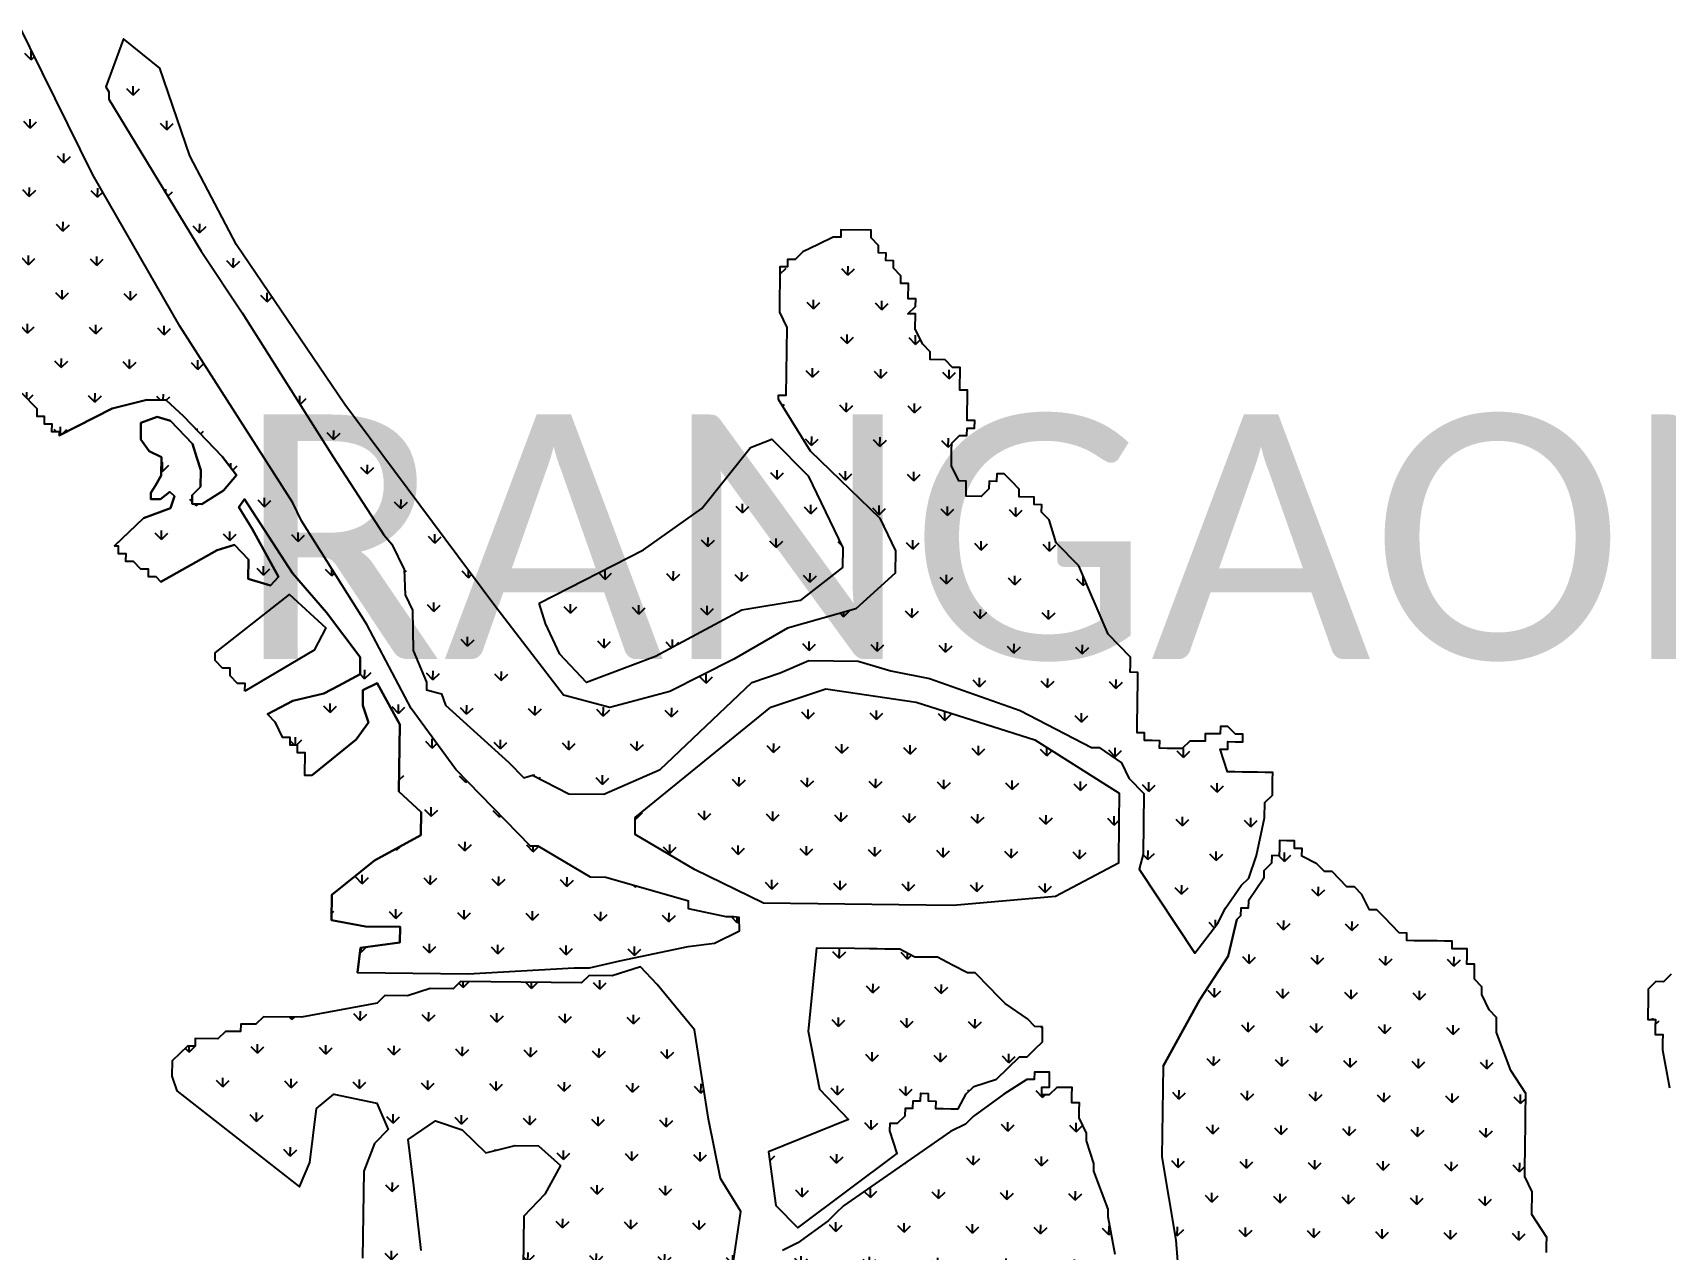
# Model space of a CAD drawing. Header units: metres. Extents: x 265309 to 267425, y 2141467 to 2144180.
# Drawn here: x 265844 to 266702, y 2142554 to 2143194 of the extents above; entities that cross this region are included whole.
import ezdxf

# ---------------------------------------------------------------- set-up
doc = ezdxf.new("R2010")
doc.units = ezdxf.units.M
doc.layers.add('MANGROOVES', color=112, linetype='Continuous')
doc.layers.add('VILLAGE NAME', color=250, linetype='Continuous')
doc.styles.get("Standard").update_dxf_attribs({"font": 'simplex.shx'})

msp = doc.modelspace()

# ---------------------------------------------------------------- hatches: boundary and pattern name
at = {"layer": 'MANGROOVES'}
h = msp.add_hatch(dxfattribs=at)
h.set_pattern_fill('GRASS', color=256, angle=-0.7333637)
h.paths.add_polyline_path([(265875.26, 2143119.45), (265829.05, 2143213.31), (265782.96, 2143298.2), (265784.89, 2143301.54), (265758.58, 2143344.89), (265738.79, 2143336.06), (265738.74, 2143332.08), (265722.83, 2143332.29), (265722.78, 2143328.31), (265710.85, 2143328.46), (265706.82, 2143324.53), (265698.86, 2143324.64), (265690.86, 2143320.76), (265686.83, 2143316.83), (265682.85, 2143316.88), (265670.87, 2143313.06), (265666.84, 2143309.13), (265662.86, 2143309.18), (265658.83, 2143305.25), (265650.88, 2143305.36), (265650.77, 2143297.4), (265658.63, 2143289.34), (265658.58, 2143285.36), (265662.55, 2143285.31), (265662.4, 2143273.38), (265666.33, 2143269.35), (265670.26, 2143265.32), (265670.2, 2143261.34), (265674.18, 2143261.29), (265693.71, 2143233.19), (265697.64, 2143229.16), (265697.59, 2143225.18), (265701.52, 2143221.15), (265724.92, 2143185.04), (265728.85, 2143181.01), (265744.5, 2143160.92), (265744.45, 2143156.94), (265748.38, 2143152.91), (265752.26, 2143144.91), (265756.18, 2143140.88), (265756.13, 2143136.9), (265767.91, 2143124.81), (265767.86, 2143120.83), (265791.32, 2143088.7), (265791.27, 2143084.72), (265795.19, 2143080.69), (265814.67, 2143048.61), (265818.55, 2143040.61), (265818.5, 2143036.63), (265838.08, 2143012.51), (265837.98, 2143004.55), (265845.83, 2142996.49), (265845.78, 2142992.51), (265849.76, 2142992.46), (265849.71, 2142988.48), (265853.69, 2142988.43), (265853.64, 2142984.45), (265857.61, 2142984.4), (265857.59, 2142982.41), (265885.47, 2142996.58), (265903.71, 2143001.04), (265913.85, 2143000.91), (265923, 2142992.55), (265943.27, 2142971.31), (265950.94, 2142961.48), (265944.09, 2142953.48), (265932.6, 2142946.28), (265927.51, 2142946.35), (265927.57, 2142950.99), (265931.97, 2142955.43), (265932.08, 2142964.12), (265929.92, 2142970.59), (265927.76, 2142977.96), (265916.22, 2142990.09), (265909.05, 2142992.13), (265900.62, 2142989.09), (265900.5, 2142980.25), (265904.92, 2142974.05), (265911.33, 2142970.97), (265911.21, 2142961.39), (265908.29, 2142956.03), (265905.84, 2142952.17), (265905.8, 2142948.87), (265910.9, 2142948.81), (265915.74, 2142952.64), (265918.26, 2142950.36), (265916.23, 2142944.09), (265901.92, 2142938.88), (265886.68, 2142924.35), (265888.67, 2142924.32), (265888.62, 2142920.35), (265892.6, 2142920.29), (265892.54, 2142916.32), (265896.52, 2142916.27), (265900.45, 2142912.24), (265904.43, 2142912.19), (265904.38, 2142908.21), (265908.35, 2142908.16), (265911.05, 2142905.39), (265940.63, 2142922.12), (265949.86, 2142924.91), (265957.19, 2142917.09), (265957.07, 2142907.04), (265968.69, 2142903.4), (265972.98, 2142908), (265959.01, 2142933.31), (265952.01, 2142944.62), (265955.12, 2142948.81), (265980.27, 2142909.92), (265998.23, 2142889.2), (266015.93, 2142865.75), (266015.82, 2142856.87), (266004.58, 2142850.64), (265996.78, 2142846.65), (265980.55, 2142842.76), (265967.1, 2142835.79), (265971.03, 2142831.76), (265974.9, 2142823.75), (265978.88, 2142823.7), (265978.83, 2142819.72), (265982.81, 2142819.67), (265982.76, 2142815.69), (265986.73, 2142815.64), (265986.58, 2142803.71), (265990.56, 2142803.65), (266013.8, 2142822.45), (266020.29, 2142831.48), (266017.22, 2142840.4), (266017.32, 2142848.36), (266024.89, 2142852.14), (266036.68, 2142830.36), (266036.23, 2142795.07), (266047.94, 2142784.22), (266047.79, 2142772.09), (266023.47, 2142758.75), (266000.91, 2142740.82), (266000.74, 2142727.39), (266018.7, 2142724.2), (266036.92, 2142723.97), (266036.82, 2142715.77), (266016.05, 2142712.85), (266014.51, 2142699.9), (266072.76, 2142699.15), (266128.5, 2142702.42), (266136.45, 2142702.32), (266152.41, 2142706.09), (266188.31, 2142713.59), (266202.26, 2142715.4), (266215.32, 2142721.93), (266215.18, 2142728.89), (266212.38, 2142729.19), (266208.4, 2142729.24), (266188.57, 2142733.48), (266188.62, 2142737.46), (266145.02, 2142749.95), (266137.06, 2142750.05), (266109.43, 2142766.32), (266105.45, 2142766.37), (266066.18, 2142806.66), (266042.72, 2142838.8), (266019.42, 2142882.86), (265985.09, 2142937.45), (265980.46, 2142947.02), (265921.05, 2143039.79)])
h = msp.add_hatch(dxfattribs=at)
h.set_pattern_fill('GRASS', color=256, angle=-0.7333637)
h.paths.add_polyline_path([(266393.77, 2142913.88), (266381.99, 2142925.97), (266378.16, 2142937.95), (266374.24, 2142941.98), (266374.29, 2142945.96), (266370.31, 2142946.01), (266370.36, 2142949.99), (266362.4, 2142950.09), (266362.46, 2142954.07), (266358.53, 2142958.1), (266354.6, 2142962.13), (266350.62, 2142962.18), (266350.57, 2142958.2), (266346.6, 2142958.25), (266346.55, 2142954.27), (266342.52, 2142950.35), (266334.56, 2142950.45), (266334.66, 2142958.4), (266330.69, 2142958.45), (266326.81, 2142966.46), (266326.91, 2142974.42), (266326.96, 2142978.4), (266330.99, 2142982.32), (266334.97, 2142982.27), (266335.02, 2142986.25), (266339, 2142986.2), (266339.05, 2142990.18), (266335.07, 2142990.23), (266335.27, 2143006.14), (266331.3, 2143006.19), (266331.45, 2143018.13), (266327.47, 2143018.18), (266323.55, 2143022.21), (266315.59, 2143022.31), (266315.64, 2143026.29), (266311.71, 2143030.32), (266307.84, 2143038.32), (266307.94, 2143046.28), (266303.96, 2143046.33), (266307.99, 2143050.26), (266308.04, 2143054.24), (266304.07, 2143054.29), (266304.17, 2143062.24), (266300.19, 2143062.29), (266300.24, 2143066.27), (266296.31, 2143070.3), (266296.36, 2143074.28), (266292.39, 2143074.33), (266292.44, 2143078.31), (266288.46, 2143078.36), (266288.51, 2143082.34), (266284.59, 2143086.37), (266284.64, 2143090.35), (266268.73, 2143090.55), (266268.67, 2143086.57), (266264.7, 2143086.62), (266256.69, 2143082.75), (266248.69, 2143078.87), (266244.66, 2143074.94), (266240.68, 2143074.99), (266240.63, 2143071.01), (266236.65, 2143071.07), (266236.35, 2143047.2), (266240.22, 2143039.19), (266239.76, 2143003.39), (266235.79, 2143003.44), (266235.76, 2143001.45), (266252.5, 2142974.2), (266289.26, 2142938.82), (266297.39, 2142921.64), (266297.24, 2142909.88), (266276.5, 2142891.18), (266240.67, 2142881.01), (266212.37, 2142864.68), (266178.73, 2142847.65), (266147.11, 2142839.33), (266122.89, 2142845.71), (266086.66, 2142892.85), (266007.85, 2142998.71), (265950.83, 2143082.54), (265926.32, 2143129.34), (265910.58, 2143175.46), (265891.41, 2143190.88), (265882.13, 2143165.73), (265883.77, 2143163.11), (265883.72, 2143159.14), (265932.25, 2143079.34), (265953.89, 2143046.83), (266001.65, 2142971.13), (266028.35, 2142930.12), (266032.54, 2142925.16), (266039, 2142911.82), (266039.51, 2142898.52), (266043.38, 2142890.51), (266043.8, 2142869.24), (266050.85, 2142852.62), (266050.8, 2142848.64), (266058.74, 2142846.55), (266060.75, 2142840.45), (266094.07, 2142810.29), (266101.93, 2142802.23), (266106.48, 2142803.71), (266125.69, 2142793.97), (266143.99, 2142793.73), (266173.58, 2142806.61), (266221.92, 2142852.42), (266236.72, 2142857.6), (266251.9, 2142863.97), (266277.76, 2142863.64), (266294.9, 2142858.56), (266315.26, 2142854.47), (266362.92, 2142837.7), (266400.5, 2142818.3), (266404.47, 2142818.25), (266416.31, 2142810.14), (266420.18, 2142802.13), (266428.04, 2142794.08), (266427.63, 2142762.25), (266425.54, 2142754.32), (266454.81, 2142710.18), (266466.95, 2142725.94), (266471.03, 2142733.84), (266479.13, 2142745.68), (266483.16, 2142749.6), (266487.29, 2142761.49), (266491.52, 2142781.33), (266491.63, 2142789.28), (266495.66, 2142793.21), (266495.71, 2142797.19), (266495.76, 2142801.17), (266495.81, 2142805.15), (266491.83, 2142805.2), (266487.85, 2142805.25), (266483.88, 2142805.3), (266479.9, 2142805.35), (266475.92, 2142805.4), (266471.94, 2142805.45), (266468.12, 2142817.44), (266472.1, 2142817.39), (266472.15, 2142821.36), (266476.12, 2142821.31), (266480.1, 2142821.26), (266480.15, 2142825.24), (266476.17, 2142825.29), (266472.25, 2142829.32), (266468.27, 2142829.37), (266468.22, 2142825.39), (266464.24, 2142825.44), (266460.26, 2142825.49), (266460.21, 2142821.52), (266456.24, 2142821.57), (266452.26, 2142821.62), (266448.23, 2142817.69), (266444.25, 2142817.74), (266440.28, 2142817.79), (266436.3, 2142817.84), (266436.35, 2142821.82), (266432.37, 2142821.87), (266428.39, 2142821.92), (266428.44, 2142825.9), (266424.47, 2142825.95), (266424.52, 2142829.93), (266424.57, 2142833.91), (266424.62, 2142837.89), (266424.67, 2142841.87), (266424.72, 2142845.84), (266424.77, 2142849.82), (266424.82, 2142853.8), (266424.87, 2142857.78), (266420.9, 2142857.83), (266420.95, 2142861.81), (266421, 2142865.79), (266409.22, 2142877.87)])
h = msp.add_hatch(dxfattribs=at)
h.set_pattern_fill('GRASS', color=256)
h.paths.add_polyline_path([(266868.78, 2142602.52), (266855.51, 2142624.58), (266855.47, 2142621.49), (266851.5, 2142621.55), (266843.74, 2142637.56), (266843.83, 2142644.02), (266840.51, 2142649.54), (266839.92, 2142649.55), (266839.87, 2142645.57), (266835.89, 2142645.62), (266831.91, 2142645.67), (266827.94, 2142645.72), (266827.99, 2142649.7), (266828.04, 2142653.68), (266828.09, 2142657.65), (266832.07, 2142657.6), (266832.14, 2142663.46), (266785.4, 2142741.21), (266785.35, 2142737.78), (266785.3, 2142733.8), (266781.33, 2142733.85), (266777.35, 2142733.9), (266777.4, 2142737.88), (266773.42, 2142737.93), (266773.47, 2142741.91), (266769.55, 2142745.94), (266769.6, 2142749.92), (266765.67, 2142753.94), (266765.72, 2142757.92), (266761.79, 2142761.95), (266761.85, 2142765.93), (266757.87, 2142765.98), (266757.92, 2142769.96), (266753.94, 2142770.01), (266749.96, 2142770.06), (266749.91, 2142766.08), (266745.94, 2142766.13), (266745.88, 2142762.16), (266741.91, 2142762.21), (266737.88, 2142758.28), (266733.9, 2142758.33), (266729.87, 2142754.4), (266725.89, 2142754.45), (266717.89, 2142750.58), (266713.86, 2142746.65), (266713.81, 2142742.67), (266713.76, 2142738.69), (266717.74, 2142738.64), (266717.68, 2142734.67), (266717.63, 2142730.69), (266721.61, 2142730.64), (266721.56, 2142726.66), (266721.51, 2142722.68), (266717.48, 2142718.75), (266713.45, 2142714.83), (266709.48, 2142714.88), (266709.42, 2142710.9), (266709.37, 2142706.92), (266709.32, 2142702.94), (266709.27, 2142698.96), (266705.29, 2142699.01), (266701.27, 2142695.09), (266697.29, 2142695.14), (266693.26, 2142691.21), (266693.21, 2142687.23), (266693.16, 2142683.25), (266693.11, 2142679.28), (266693.06, 2142675.3), (266697.03, 2142675.25), (266696.98, 2142671.27), (266696.93, 2142667.29), (266700.91, 2142667.24), (266700.86, 2142663.26), (266700.81, 2142659.28), (266704.53, 2142639.34), (266708.46, 2142635.31), (266708.41, 2142631.33), (266708.35, 2142627.36), (266712.28, 2142623.33), (266712.23, 2142619.35), (266712.18, 2142615.37), (266712.13, 2142611.39), (266712.08, 2142607.41), (266716.06, 2142607.36), (266716, 2142603.39), (266715.95, 2142599.41), (266715.9, 2142595.43), (266715.85, 2142591.45), (266715.75, 2142583.49), (266715.7, 2142579.52), (266719.68, 2142579.47), (266723.65, 2142579.41), (266723.6, 2142575.44), (266727.58, 2142575.39), (266727.53, 2142571.41), (266727.48, 2142567.43), (266731.46, 2142567.38), (266735.43, 2142567.33), (266739.41, 2142567.28), (266739.36, 2142563.3), (266739.31, 2142559.32), (266739.26, 2142555.34), (266739.21, 2142551.36), (266739.16, 2142547.39), (266739.11, 2142543.41), (266739.05, 2142539.43), (266739, 2142535.45), (266734.98, 2142531.52), (266734.92, 2142527.55), (266734.87, 2142523.57), (266730.9, 2142523.62), (266730.85, 2142519.64), (266726.87, 2142519.69), (266726.82, 2142515.71), (266722.84, 2142515.76), (266722.79, 2142511.79), (266718.81, 2142511.84), (266718.74, 2142506.64), (266769.48, 2142524.12)])
h.paths.add_polyline_path([(265901.57, 2142776.88), (266834.16, 2142776.88), (266834.16, 2143088.6), (265901.57, 2143088.6)], flags=9)
h = msp.add_hatch(dxfattribs=at)
h.set_pattern_fill('GRASS', color=256, angle=-0.7333637)
h.paths.add_polyline_path([(266110.07, 2142894.2), (266164.88, 2142922.26), (266195.49, 2142944.02), (266221.16, 2142975.99), (266232.44, 2142980.48), (266251.47, 2142961.22), (266269.76, 2142923.2), (266269.63, 2142912.92), (266247.21, 2142895.65), (266216.65, 2142890.44), (266171.21, 2142866.15), (266134.93, 2142852.48), (266120.97, 2142867.28), (266113.37, 2142883.47)])
h = msp.add_hatch(dxfattribs=at)
h.set_pattern_fill('GRASS', color=256, angle=-0.7333637)
h.paths.add_polyline_path([(266160.59, 2142781.38), (266231.91, 2142839.54), (266260.7, 2142849.2), (266308.25, 2142842.14), (266370.7, 2142822.37), (266415.12, 2142794.23), (266414.93, 2142779.2), (266414.65, 2142757.36), (266381.47, 2142739.89), (266327.67, 2142735.2), (266228.08, 2142736.48), (266191.77, 2142754.13), (266160.47, 2142772.43)])
h = msp.add_hatch(dxfattribs=at)
h.set_pattern_fill('GRASS', color=256, angle=-0.7333637)
h.paths.add_polyline_path([(266632.17, 2142580.59), (266632.22, 2142584.56), (266628.35, 2142592.57), (266628.4, 2142596.55), (266628.45, 2142600.53), (266628.5, 2142604.51), (266628.55, 2142608.48), (266628.7, 2142620.42), (266628.75, 2142624.4), (266628.8, 2142628.37), (266628.85, 2142632.35), (266628.91, 2142636.33), (266621.1, 2142648.37), (266613.4, 2142668.36), (266613.45, 2142672.34), (266613.5, 2142676.32), (266609.58, 2142680.35), (266605.7, 2142688.35), (266605.75, 2142692.33), (266601.83, 2142696.36), (266601.88, 2142700.34), (266601.93, 2142704.32), (266597.95, 2142704.37), (266598, 2142708.35), (266598.05, 2142712.32), (266594.08, 2142712.37), (266590.1, 2142712.43), (266590.15, 2142716.4), (266586.17, 2142716.45), (266582.19, 2142716.51), (266578.22, 2142716.56), (266574.24, 2142716.61), (266570.26, 2142716.66), (266566.28, 2142716.71), (266566.33, 2142720.69), (266562.36, 2142720.74), (266558.43, 2142724.77), (266554.5, 2142728.8), (266550.58, 2142732.83), (266546.6, 2142732.88), (266542.72, 2142740.88), (266538.8, 2142744.91), (266534.82, 2142744.96), (266530.89, 2142748.99), (266526.97, 2142753.02), (266522.99, 2142753.07), (266519.06, 2142757.1), (266511.16, 2142761.18), (266511.21, 2142765.16), (266507.23, 2142765.21), (266507.28, 2142769.19), (266503.3, 2142769.24), (266499.33, 2142769.29), (266499.28, 2142765.31), (266499.23, 2142761.33), (266495.25, 2142761.39), (266495.2, 2142757.41), (266491.17, 2142753.48), (266491.12, 2142749.5), (266483.01, 2142737.67), (266482.96, 2142733.69), (266478.98, 2142733.74), (266478.93, 2142729.76), (266476.92, 2142727.8), (266472.37, 2142708.55), (266457.28, 2142685.43), (266438.14, 2142650.71), (266437.53, 2142602.97), (266444.92, 2142559.11), (266446.4, 2142538.98), (266448.44, 2142523.25), (266455.4, 2142505.19), (266456.04, 2142495.3), (266464.68, 2142464.65), (266471.52, 2142446.12), (266475.01, 2142423.44), (266488.51, 2142401.21), (266508.98, 2142425.67), (266519.07, 2142438.24), (266557.59, 2142437.75), (266572.95, 2142458.98), (266583.27, 2142458.85), (266602.05, 2142436.38), (266613.38, 2142421.95), (266618.87, 2142427.55), (266616.29, 2142445.86), (266608.45, 2142455.95), (266608.65, 2142471.72), (266617.39, 2142482.61), (266633.83, 2142496.92), (266649.05, 2142500.79), (266647.06, 2142500.82), (266647.11, 2142504.8), (266647.16, 2142508.77), (266647.21, 2142512.75), (266647.27, 2142516.73), (266647.32, 2142520.71), (266647.37, 2142524.69), (266643.44, 2142528.72), (266643.49, 2142532.69), (266643.54, 2142536.67), (266643.59, 2142540.65), (266643.64, 2142544.63), (266639.72, 2142548.66), (266639.77, 2142552.64), (266639.82, 2142556.61), (266639.87, 2142560.59), (266632.07, 2142572.63), (266632.12, 2142576.61)])
h = msp.add_hatch(dxfattribs=at)
h.set_pattern_fill('GRASS', color=256, angle=-0.7333637)
h.paths.add_polyline_path([(266374.75, 2142671.41), (266370.77, 2142671.47), (266366.85, 2142675.49), (266355.02, 2142683.6), (266351.09, 2142687.63), (266347.16, 2142691.66), (266339.31, 2142699.72), (266335.33, 2142699.77), (266327.43, 2142703.85), (266319.52, 2142707.93), (266307.59, 2142708.08), (266299.69, 2142712.16), (266295.71, 2142712.21), (266291.73, 2142712.27), (266287.75, 2142712.32), (266283.78, 2142712.37), (266275.82, 2142712.47), (266255.93, 2142712.72), (266251.4, 2142669.01), (266257.45, 2142638.52), (266272.69, 2142622.54), (266230.7, 2142605.54), (266234.56, 2142577.43), (266246.09, 2142565.63), (266246.09, 2142565.63), (266298.31, 2142604.75), (266294.49, 2142616.74), (266294.54, 2142620.72), (266298.51, 2142620.67), (266302.54, 2142624.59), (266302.59, 2142628.57), (266306.57, 2142628.52), (266306.62, 2142632.5), (266310.6, 2142632.45), (266310.65, 2142636.43), (266314.63, 2142636.37), (266314.58, 2142632.4), (266318.56, 2142632.35), (266318.5, 2142628.37), (266322.48, 2142628.32), (266326.46, 2142628.27), (266330.44, 2142628.21), (266334.52, 2142636.12), (266338.54, 2142640.05), (266350.53, 2142643.87), (266362.61, 2142655.65), (266366.59, 2142655.6), (266370.62, 2142659.53), (266374.65, 2142663.46), (266374.7, 2142667.44)])
h = msp.add_hatch(dxfattribs=at)
h.set_pattern_fill('GRASS', color=256, angle=-0.7333637)
h.paths.add_polyline_path([(266191.73, 2142669.77), (266172.15, 2142693.69), (266163.33, 2142702.97), (266148.34, 2142698.19), (266136.4, 2142698.34), (266132.37, 2142694.41), (266068.73, 2142695.23), (266064.71, 2142691.3), (266052.77, 2142691.45), (266040.79, 2142687.63), (266028.86, 2142687.78), (266024.83, 2142683.85), (265984.95, 2142676.4), (265965.06, 2142676.66), (265961.03, 2142672.73), (265953.08, 2142672.83), (265953.03, 2142668.86), (265945.07, 2142668.96), (265941.04, 2142665.03), (265929.11, 2142665.18), (265929.06, 2142661.2), (265925.08, 2142661.26), (265921.06, 2142657.33), (265917.03, 2142653.4), (265916.93, 2142645.44), (265919.41, 2142637.65), (265983.95, 2142587.14), (265989.41, 2142600), (265992.9, 2142628.34), (266002.01, 2142635.86), (266024.68, 2142631.26), (266030.58, 2142617.29), (266023.44, 2142610.07), (266017.77, 2142595.45), (266017.18, 2142549.65), (266030.07, 2142530.88), (266042.7, 2142538.16), (266047.99, 2142553.76), (266044.12, 2142587.68), (266041.1, 2142612.19), (266055.53, 2142621.99), (266069.57, 2142617.11), (266081.95, 2142605.01), (266097.48, 2142608.92), (266109.63, 2142608.77), (266121.25, 2142598.44), (266113.02, 2142583.27), (266101.91, 2142571.86), (266101.56, 2142544.78), (266072.7, 2142524), (266064.71, 2142512.75), (266062.16, 2142492.39), (266066.09, 2142488.36), (266070.01, 2142484.33), (266069.96, 2142480.35), (266073.94, 2142480.3), (266073.89, 2142476.32), (266077.81, 2142472.3), (266077.76, 2142468.32), (266081.69, 2142464.29), (266089.49, 2142452.25), (266097.45, 2142452.15), (266121.67, 2142479.69), (266129.73, 2142487.55), (266211.32, 2142542.3), (266216.13, 2142574.23), (266205.35, 2142591.65), (266199.14, 2142622.85)])
h = msp.add_hatch(dxfattribs=at)
h.set_pattern_fill('GRASS', color=256, angle=-0.7333637)
h.paths.add_polyline_path([(266443.29, 2142431.81), (266443.34, 2142435.79), (266439.42, 2142439.81), (266435.54, 2142447.82), (266435.59, 2142451.8), (266435.64, 2142455.78), (266435.69, 2142459.76), (266435.74, 2142463.73), (266431.77, 2142463.79), (266431.82, 2142467.76), (266431.87, 2142471.74), (266431.92, 2142475.72), (266428.09, 2142487.71), (266424.27, 2142499.69), (266424.32, 2142503.67), (266420.34, 2142503.72), (266420.39, 2142507.7), (266424.37, 2142507.65), (266424.42, 2142511.63), (266424.52, 2142519.58), (266420.55, 2142519.63), (266420.6, 2142523.61), (266420.65, 2142527.59), (266416.72, 2142531.62), (266416.77, 2142535.6), (266416.82, 2142539.57), (266416.87, 2142543.55), (266416.92, 2142547.53), (266412.95, 2142547.58), (266413, 2142551.56), (266409.28, 2142571.5), (266409.33, 2142575.48), (266401.63, 2142595.47), (266401.68, 2142599.45), (266397.85, 2142611.44), (266397.9, 2142615.41), (266394.03, 2142623.42), (266394.08, 2142627.4), (266394.13, 2142631.38), (266390.15, 2142631.43), (266390.2, 2142635.41), (266390.25, 2142639.39), (266386.28, 2142639.44), (266382.3, 2142639.49), (266378.27, 2142635.56), (266374.29, 2142635.61), (266374.34, 2142639.59), (266378.32, 2142639.54), (266378.37, 2142643.52), (266378.42, 2142647.49), (266374.44, 2142647.55), (266370.47, 2142647.6), (266370.42, 2142643.62), (266366.44, 2142643.67), (266354.4, 2142635.87), (266338.34, 2142624.13), (266334.31, 2142620.21), (266326.31, 2142616.33), (266270.11, 2142577.26), (266266.08, 2142573.33), (266262.06, 2142569.41), (266245.99, 2142557.68), (266237.99, 2142553.8), (266233.96, 2142549.87), (266229.93, 2142545.95), (266225.9, 2142542.02), (266225.85, 2142538.04), (266221.87, 2142538.09), (266217.89, 2142538.14), (266213.92, 2142538.19), (266213.87, 2142534.22), (266205.81, 2142526.36), (266189.8, 2142518.61), (266185.77, 2142514.68), (266181.74, 2142510.75), (266177.71, 2142506.83), (266173.73, 2142506.88), (266173.68, 2142502.9), (266169.71, 2142502.95), (266165.73, 2142503), (266165.68, 2142499.02), (266157.67, 2142495.15), (266153.69, 2142495.2), (266149.67, 2142491.27), (266145.69, 2142491.32), (266141.66, 2142487.39), (266137.63, 2142483.47), (266133.6, 2142479.54), (266129.57, 2142475.61), (266125.55, 2142471.68), (266125.49, 2142467.71), (266121.52, 2142467.76), (266121.47, 2142463.78), (266109.38, 2142452), (266105.3, 2142444.09), (266101.32, 2142444.14), (266101.27, 2142440.16), (266097.3, 2142440.22), (266093.22, 2142432.31), (266089.24, 2142432.36), (266089.19, 2142428.38), (266089.14, 2142424.4), (266089.09, 2142420.43), (266093.06, 2142420.38), (266093.01, 2142416.4), (266096.99, 2142416.35), (266097.04, 2142420.32), (266101.02, 2142420.27), (266109.13, 2142432.11), (266117.23, 2142443.94), (266125.29, 2142451.79), (266125.34, 2142455.77), (266129.32, 2142455.72), (266129.37, 2142459.7), (266133.35, 2142459.65), (266133.3, 2142455.67), (266129.32, 2142455.72), (266129.27, 2142451.74), (266129.22, 2142447.76), (266125.24, 2142447.82), (266121.16, 2142439.91), (266113.05, 2142428.08), (266109.02, 2142424.15), (266104.94, 2142416.24), (266100.97, 2142416.3), (266100.92, 2142412.32), (266100.87, 2142408.34), (266104.79, 2142404.31), (266108.67, 2142396.3), (266112.59, 2142392.27), (266116.47, 2142384.27), (266124.32, 2142376.21), (266128.25, 2142372.18), (266132.23, 2142372.13), (266132.28, 2142376.11), (266136.26, 2142376.06), (266140.28, 2142379.98), (266144.31, 2142383.91), (266156.35, 2142391.71), (266160.32, 2142391.66), (266160.38, 2142395.64), (266164.35, 2142395.59), (266164.3, 2142391.61), (266160.32, 2142391.66), (266156.3, 2142387.74), (266148.24, 2142379.88), (266144.21, 2142375.95), (266136.2, 2142372.08), (266136.15, 2142368.1), (266132.18, 2142368.15), (266132.13, 2142364.17), (266136.1, 2142364.12), (266136.05, 2142360.14), (266143.91, 2142352.08), (266151.71, 2142340.05), (266257.37, 2142203.42), (266261.3, 2142199.39), (266261.25, 2142195.41), (266265.17, 2142191.38), (266280.83, 2142171.28), (266284.75, 2142167.26), (266288.63, 2142159.25), (266288.58, 2142155.27), (266292.56, 2142155.22), (266292.51, 2142151.24), (266296.48, 2142151.19), (266300.46, 2142151.14), (266300.51, 2142155.12), (266304.49, 2142155.07), (266304.54, 2142159.04), (266316.58, 2142166.85), (266332.74, 2142186.54), (266332.79, 2142190.51), (266336.77, 2142190.46), (266336.82, 2142194.44), (266340.85, 2142198.37), (266352.88, 2142206.17), (266364.97, 2142217.95), (266365.02, 2142221.93), (266368.99, 2142221.88), (266390.29, 2142233.77), (266403.49, 2142233.6), (266414.42, 2142192.99), (266427.13, 2142101.77), (266427.08, 2142097.79), (266431.06, 2142097.74), (266431.01, 2142093.76), (266430.96, 2142089.79), (266434.88, 2142085.76), (266438.86, 2142085.71), (266438.81, 2142081.73), (266442.79, 2142081.68), (266446.76, 2142081.63), (266450.79, 2142085.55), (266462.73, 2142085.4), (266466.7, 2142085.35), (266470.68, 2142085.3), (266482.66, 2142089.12), (266490.62, 2142089.02), (266494.6, 2142088.97), (266498.57, 2142088.92), (266498.63, 2142092.9), (266502.6, 2142092.85), (266506.58, 2142092.8), (266506.63, 2142096.78), (266510.61, 2142096.72), (266510.66, 2142100.7), (266510.71, 2142104.68), (266510.76, 2142108.66), (266510.81, 2142112.64), (266510.91, 2142120.59), (266510.97, 2142124.57), (266507.04, 2142128.6), (266507.29, 2142148.49), (266507.34, 2142152.47), (266507.4, 2142156.45), (266507.45, 2142160.43), (266503.62, 2142172.41), (266503.67, 2142176.39), (266503.72, 2142180.37), (266503.77, 2142184.35), (266503.83, 2142188.32), (266503.88, 2142192.3), (266499.95, 2142196.33), (266500, 2142200.31), (266500.05, 2142204.29), (266500.1, 2142208.27), (266500.15, 2142212.24), (266500.2, 2142216.22), (266496.28, 2142220.25), (266496.33, 2142224.23), (266496.48, 2142236.16), (266492.55, 2142240.19), (266492.61, 2142244.17), (266488.88, 2142264.11), (266484.96, 2142268.14), (266485.01, 2142272.12), (266481.18, 2142284.11), (266481.23, 2142288.08), (266481.28, 2142292.06), (266481.33, 2142296.04), (266458.98, 2142291.08), (266444.73, 2142299.81), (266427.97, 2142284.3), (266412.01, 2142266.85), (266396.83, 2142267.04), (266372.65, 2142276.73), (266345.62, 2142300.25), (266332.31, 2142338.5), (266332.65, 2142364.98), (266340.38, 2142364.88), (266340.13, 2142345.57), (266348.67, 2142322.29), (266368.48, 2142295.82), (266384.32, 2142282.1), (266406.06, 2142276.58), (266415.81, 2142283.08), (266425.68, 2142299.5), (266434.08, 2142308.5), (266444.57, 2142308.37), (266453.34, 2142303.84), (266464.11, 2142303.7), (266477.5, 2142307.44), (266477.56, 2142312), (266473.58, 2142312.05), (266473.63, 2142316.03), (266473.69, 2142320.01), (266462.21, 2142355.97), (266462.31, 2142363.92), (266462.36, 2142367.9), (266454.66, 2142387.89), (266450.89, 2142403.86), (266450.94, 2142407.84), (266450.99, 2142411.81)])
h.paths.add_polyline_path([(266286.71, 2142429.01), (266265.52, 2142402.62), (266241.92, 2142383.19), (266219.34, 2142377.93), (266210.57, 2142388.04), (266206.7, 2142411.42), (266261.26, 2142460.73)], flags=16)
h.paths.add_polyline_path([(266293.39, 2142298.78), (266301.63, 2142290.9), (266298.06, 2142272.88), (266277.7, 2142245.64), (266277.55, 2142234.25), (266266.94, 2142229.95), (266257.25, 2142233.4), (266257.49, 2142251.74), (266266.84, 2142265.51), (266267.05, 2142282.17), (266272.82, 2142299.04)], flags=16)

# ---------------------------------------------------------------- linework, layer by layer
for points in [[(265837.98, 2143004.55), (265845.83, 2142996.49), (265845.78, 2142992.51), (265849.76, 2142992.46), (265849.71, 2142988.48), (265853.69, 2142988.43), (265853.64, 2142984.45), (265857.61, 2142984.4), (265857.59, 2142982.41), (265885.47, 2142996.58), (265903.71, 2143001.04), (265913.85, 2143000.91), (265923, 2142992.55), (265943.27, 2142971.31), (265950.94, 2142961.48), (265944.09, 2142953.48), (265932.6, 2142946.28), (265927.51, 2142946.35), (265927.57, 2142950.99), (265931.97, 2142955.43), (265932.08, 2142964.12), (265929.92, 2142970.59), (265927.76, 2142977.96), (265916.22, 2142990.09), (265909.05, 2142992.13), (265900.62, 2142989.09), (265900.5, 2142980.25), (265904.92, 2142974.05), (265911.33, 2142970.97), (265911.21, 2142961.39), (265908.29, 2142956.03), (265905.84, 2142952.17), (265905.8, 2142948.87), (265910.9, 2142948.81), (265915.74, 2142952.64), (265918.26, 2142950.36), (265916.23, 2142944.09), (265901.92, 2142938.88), (265886.68, 2142924.35), (265888.67, 2142924.32), (265888.62, 2142920.35), (265892.6, 2142920.29), (265892.54, 2142916.32), (265896.52, 2142916.27), (265900.45, 2142912.24), (265904.43, 2142912.19), (265904.38, 2142908.21), (265908.35, 2142908.16), (265911.05, 2142905.39), (265940.63, 2142922.12), (265949.86, 2142924.91), (265957.19, 2142917.09), (265957.07, 2142907.04), (265968.69, 2142903.4), (265972.98, 2142908), (265959.01, 2142933.31), (265952.01, 2142944.62), (265955.12, 2142948.81), (265980.27, 2142909.92), (265998.23, 2142889.2), (266015.93, 2142865.75), (266015.82, 2142856.87), (266004.58, 2142850.64), (265996.78, 2142846.65), (265980.55, 2142842.76), (265967.1, 2142835.79), (265971.03, 2142831.76), (265974.9, 2142823.75), (265978.88, 2142823.7), (265978.83, 2142819.72), (265982.81, 2142819.67), (265982.76, 2142815.69), (265986.73, 2142815.64), (265986.58, 2142803.71), (265990.56, 2142803.65), (266013.8, 2142822.45), (266020.29, 2142831.48), (266017.22, 2142840.4), (266017.32, 2142848.36), (266024.89, 2142852.14), (266036.68, 2142830.36), (266036.23, 2142795.07), (266047.94, 2142784.22), (266047.79, 2142772.09), (266023.47, 2142758.75), (266000.91, 2142740.82), (266000.74, 2142727.39), (266018.7, 2142724.2), (266036.92, 2142723.97), (266036.82, 2142715.77), (266016.05, 2142712.85), (266014.51, 2142699.9), (266072.76, 2142699.15), (266128.5, 2142702.42), (266136.45, 2142702.32), (266152.41, 2142706.09), (266188.31, 2142713.59), (266202.26, 2142715.4), (266215.32, 2142721.93), (266215.18, 2142728.89), (266212.38, 2142729.19), (266208.4, 2142729.24), (266188.57, 2142733.48), (266188.62, 2142737.46), (266145.02, 2142749.95), (266137.06, 2142750.05), (266109.43, 2142766.32), (266105.45, 2142766.37), (266066.18, 2142806.66), (266042.72, 2142838.8), (266019.42, 2142882.86), (265985.09, 2142937.45), (265980.46, 2142947.02), (265921.05, 2143039.79), (265875.26, 2143119.45), (265829.05, 2143213.31)], [(265923, 2142992.55), (265913.85, 2143000.91), (265903.71, 2143001.04), (265885.47, 2142996.58), (265857.59, 2142982.41)], [(265886.68, 2142924.35), (265901.92, 2142938.88), (265916.23, 2142944.09), (265918.26, 2142950.36), (265915.74, 2142952.64), (265910.9, 2142948.81), (265905.8, 2142948.87), (265905.84, 2142952.17), (265908.29, 2142956.03), (265911.21, 2142961.39), (265911.33, 2142970.97), (265904.92, 2142974.05), (265900.5, 2142980.25), (265900.62, 2142989.09), (265909.05, 2142992.13), (265916.22, 2142990.09), (265927.76, 2142977.96), (265929.92, 2142970.59), (265932.08, 2142964.12), (265931.97, 2142955.43), (265927.57, 2142950.99), (265927.51, 2142946.35), (265932.6, 2142946.28), (265944.09, 2142953.48), (265950.94, 2142961.48), (265943.27, 2142971.31), (265923, 2142992.55)], [(265967.1, 2142835.79), (265980.55, 2142842.76), (265996.78, 2142846.65), (266004.58, 2142850.64), (266015.82, 2142856.87), (266015.93, 2142865.75), (265998.23, 2142889.2), (265980.27, 2142909.92), (265955.12, 2142948.81), (265952.01, 2142944.62), (265959.01, 2142933.31), (265972.98, 2142908), (265968.69, 2142903.4), (265957.07, 2142907.04), (265957.19, 2142917.09), (265949.86, 2142924.91), (265940.63, 2142922.12), (265911.05, 2142905.39)], [(266014.51, 2142699.9), (266016.05, 2142712.85), (266036.82, 2142715.77), (266036.92, 2142723.97), (266018.7, 2142724.2), (266000.74, 2142727.39), (266000.91, 2142740.82), (266023.47, 2142758.75), (266047.79, 2142772.09), (266047.94, 2142784.22), (266036.23, 2142795.07), (266036.68, 2142830.36), (266024.89, 2142852.14), (266017.32, 2142848.36), (266017.22, 2142840.4), (266020.29, 2142831.48), (266013.8, 2142822.45), (265990.56, 2142803.65)], [(266639.77, 2142552.64), (266639.82, 2142556.61), (266639.87, 2142560.59), (266632.07, 2142572.63), (266632.12, 2142576.61), (266632.17, 2142580.59), (266632.22, 2142584.56), (266628.35, 2142592.57), (266628.4, 2142596.55), (266628.45, 2142600.53), (266628.5, 2142604.51), (266628.55, 2142608.48), (266628.7, 2142620.42), (266628.75, 2142624.4), (266628.8, 2142628.37), (266628.85, 2142632.35), (266628.91, 2142636.33), (266621.1, 2142648.37), (266613.4, 2142668.36), (266613.45, 2142672.34), (266613.5, 2142676.32), (266609.58, 2142680.35), (266605.7, 2142688.35), (266605.75, 2142692.33), (266601.83, 2142696.36), (266601.88, 2142700.34), (266601.93, 2142704.32), (266597.95, 2142704.37), (266598, 2142708.35), (266598.05, 2142712.32), (266594.08, 2142712.37), (266590.1, 2142712.43), (266590.15, 2142716.4), (266586.17, 2142716.45), (266582.19, 2142716.51), (266578.22, 2142716.56), (266574.24, 2142716.61), (266570.26, 2142716.66), (266566.28, 2142716.71), (266566.33, 2142720.69), (266562.36, 2142720.74), (266558.43, 2142724.77), (266554.5, 2142728.8), (266550.58, 2142732.83), (266546.6, 2142732.88), (266542.72, 2142740.88), (266538.8, 2142744.91), (266534.82, 2142744.96), (266530.89, 2142748.99), (266526.97, 2142753.02), (266522.99, 2142753.07), (266519.06, 2142757.1), (266511.16, 2142761.18), (266511.21, 2142765.16), (266507.23, 2142765.21), (266507.28, 2142769.19), (266503.3, 2142769.24), (266499.33, 2142769.29), (266499.28, 2142765.31), (266499.23, 2142761.33), (266495.25, 2142761.39), (266495.2, 2142757.41), (266491.17, 2142753.48), (266491.12, 2142749.5), (266483.01, 2142737.67), (266482.96, 2142733.69), (266478.98, 2142733.74), (266478.93, 2142729.76), (266476.92, 2142727.8), (266472.37, 2142708.55), (266457.28, 2142685.43), (266438.14, 2142650.71), (266437.53, 2142602.97), (266444.92, 2142559.11), (266446.4, 2142538.98)], [(266425.54, 2142754.32), (266454.81, 2142710.18)], [(266202.26, 2142715.4), (266215.32, 2142721.93), (266215.18, 2142728.81)], [(266438.14, 2142650.71), (266457.28, 2142685.43), (266472.37, 2142708.55), (266476.92, 2142727.8)], [(266211.32, 2142542.3), (266216.13, 2142574.23), (266205.35, 2142591.65), (266199.14, 2142622.85), (266191.73, 2142669.77), (266172.15, 2142693.69), (266163.33, 2142702.97), (266148.34, 2142698.19), (266136.4, 2142698.34), (266132.37, 2142694.41), (266068.73, 2142695.23), (266064.71, 2142691.3), (266052.77, 2142691.45), (266040.79, 2142687.63), (266028.86, 2142687.78), (266024.83, 2142683.85), (265984.95, 2142676.4), (265965.06, 2142676.66), (265961.03, 2142672.73), (265953.08, 2142672.83), (265953.03, 2142668.86), (265945.07, 2142668.96), (265941.04, 2142665.03), (265929.11, 2142665.18), (265929.06, 2142661.2), (265925.08, 2142661.26), (265921.06, 2142657.33), (265917.03, 2142653.4), (265916.93, 2142645.44), (265919.41, 2142637.65), (265983.95, 2142587.14), (265989.41, 2142600), (265992.9, 2142628.34), (266002.01, 2142635.86), (266024.68, 2142631.26), (266030.58, 2142617.29), (266023.44, 2142610.07), (266017.77, 2142595.45), (266017.18, 2142549.65)], [(266705.29, 2142699.01), (266701.27, 2142695.09), (266697.29, 2142695.14), (266693.26, 2142691.21), (266693.21, 2142687.23), (266693.16, 2142683.25), (266693.11, 2142679.28), (266693.06, 2142675.3), (266697.03, 2142675.25), (266696.98, 2142671.27), (266696.93, 2142667.29), (266700.91, 2142667.24), (266700.86, 2142663.26), (266700.81, 2142659.28), (266704.53, 2142639.34)], [(266413, 2142551.56), (266409.28, 2142571.5), (266409.33, 2142575.48), (266401.63, 2142595.47), (266401.68, 2142599.45), (266397.85, 2142611.44), (266397.9, 2142615.41), (266394.03, 2142623.42), (266394.08, 2142627.4), (266394.13, 2142631.38), (266390.15, 2142631.43), (266390.2, 2142635.41), (266390.25, 2142639.39), (266386.28, 2142639.44), (266382.3, 2142639.49), (266378.27, 2142635.56), (266374.29, 2142635.61), (266374.34, 2142639.59), (266378.32, 2142639.54), (266378.37, 2142643.52), (266378.42, 2142647.49), (266374.44, 2142647.55), (266370.47, 2142647.6), (266370.42, 2142643.62), (266366.44, 2142643.67), (266354.4, 2142635.87), (266338.34, 2142624.13), (266334.31, 2142620.21), (266326.31, 2142616.33), (266270.11, 2142577.26), (266266.08, 2142573.33), (266262.06, 2142569.41), (266245.99, 2142557.68), (266237.99, 2142553.8)], [(266047.99, 2142553.76), (266044.12, 2142587.68), (266041.1, 2142612.19), (266055.53, 2142621.99), (266069.57, 2142617.11), (266081.95, 2142605.01), (266097.48, 2142608.92), (266109.63, 2142608.77), (266121.25, 2142598.44), (266113.02, 2142583.27), (266101.91, 2142571.86), (266101.56, 2142544.78)]]:
    msp.add_lwpolyline(points, dxfattribs=at)
for points in [[(266393.77, 2142913.88), (266381.99, 2142925.97), (266378.16, 2142937.95), (266374.24, 2142941.98), (266374.29, 2142945.96), (266370.31, 2142946.01), (266370.36, 2142949.99), (266362.4, 2142950.09), (266362.46, 2142954.07), (266358.53, 2142958.1), (266354.6, 2142962.13), (266350.62, 2142962.18), (266350.57, 2142958.2), (266346.6, 2142958.25), (266346.55, 2142954.27), (266342.52, 2142950.35), (266334.56, 2142950.45), (266334.66, 2142958.4), (266330.69, 2142958.45), (266326.81, 2142966.46), (266326.91, 2142974.42), (266326.96, 2142978.4), (266330.99, 2142982.32), (266334.97, 2142982.27), (266335.02, 2142986.25), (266339, 2142986.2), (266339.05, 2142990.18), (266335.07, 2142990.23), (266335.27, 2143006.14), (266331.3, 2143006.19), (266331.45, 2143018.13), (266327.47, 2143018.18), (266323.55, 2143022.21), (266315.59, 2143022.31), (266315.64, 2143026.29), (266311.71, 2143030.32), (266307.84, 2143038.32), (266307.94, 2143046.28), (266303.96, 2143046.33), (266307.99, 2143050.26), (266308.04, 2143054.24), (266304.07, 2143054.29), (266304.17, 2143062.24), (266300.19, 2143062.29), (266300.24, 2143066.27), (266296.31, 2143070.3), (266296.36, 2143074.28), (266292.39, 2143074.33), (266292.44, 2143078.31), (266288.46, 2143078.36), (266288.51, 2143082.34), (266284.59, 2143086.37), (266284.64, 2143090.35), (266268.73, 2143090.55), (266268.67, 2143086.57), (266264.7, 2143086.62), (266256.69, 2143082.75), (266248.69, 2143078.87), (266244.66, 2143074.94), (266240.68, 2143074.99), (266240.63, 2143071.01), (266236.65, 2143071.07), (266236.35, 2143047.2), (266240.22, 2143039.19), (266239.76, 2143003.39), (266235.79, 2143003.44), (266235.76, 2143001.45), (266252.5, 2142974.2), (266289.26, 2142938.82), (266297.39, 2142921.64), (266297.24, 2142909.88), (266276.5, 2142891.18), (266240.67, 2142881.01), (266212.37, 2142864.68), (266178.73, 2142847.65), (266147.11, 2142839.33), (266122.89, 2142845.71), (266086.66, 2142892.85), (266007.85, 2142998.71), (265950.83, 2143082.54), (265926.32, 2143129.34), (265910.58, 2143175.46), (265891.41, 2143190.88), (265882.13, 2143165.73), (265883.77, 2143163.11), (265883.72, 2143159.14), (265932.25, 2143079.34), (265953.89, 2143046.83), (266001.65, 2142971.13), (266028.35, 2142930.12), (266032.54, 2142925.16), (266039, 2142911.82), (266039.51, 2142898.52), (266043.38, 2142890.51), (266043.8, 2142869.24), (266050.85, 2142852.62), (266050.8, 2142848.64), (266058.74, 2142846.55), (266060.75, 2142840.45), (266094.07, 2142810.29), (266101.93, 2142802.23), (266106.48, 2142803.71), (266125.69, 2142793.97), (266143.99, 2142793.73), (266173.58, 2142806.61), (266221.92, 2142852.42), (266236.72, 2142857.6), (266251.9, 2142863.97), (266277.76, 2142863.64), (266294.9, 2142858.56), (266315.26, 2142854.47), (266362.92, 2142837.7), (266400.5, 2142818.3), (266404.47, 2142818.25), (266416.31, 2142810.14), (266420.18, 2142802.13), (266428.04, 2142794.08), (266427.63, 2142762.25), (266425.54, 2142754.32), (266454.81, 2142710.18), (266466.95, 2142725.94), (266471.03, 2142733.84), (266479.13, 2142745.68), (266483.16, 2142749.6), (266487.29, 2142761.49), (266491.52, 2142781.33), (266491.63, 2142789.28), (266495.66, 2142793.21), (266495.71, 2142797.19), (266495.76, 2142801.17), (266495.81, 2142805.15), (266491.83, 2142805.2), (266487.85, 2142805.25), (266483.88, 2142805.3), (266479.9, 2142805.35), (266475.92, 2142805.4), (266471.94, 2142805.45), (266468.12, 2142817.44), (266472.1, 2142817.39), (266472.15, 2142821.36), (266476.12, 2142821.31), (266480.1, 2142821.26), (266480.15, 2142825.24), (266476.17, 2142825.29), (266472.25, 2142829.32), (266468.27, 2142829.37), (266468.22, 2142825.39), (266464.24, 2142825.44), (266460.26, 2142825.49), (266460.21, 2142821.52), (266456.24, 2142821.57), (266452.26, 2142821.62), (266448.23, 2142817.69), (266444.25, 2142817.74), (266440.28, 2142817.79), (266436.3, 2142817.84), (266436.35, 2142821.82), (266432.37, 2142821.87), (266428.39, 2142821.92), (266428.44, 2142825.9), (266424.47, 2142825.95), (266424.52, 2142829.93), (266424.57, 2142833.91), (266424.62, 2142837.89), (266424.67, 2142841.87), (266424.72, 2142845.84), (266424.77, 2142849.82), (266424.82, 2142853.8), (266424.87, 2142857.78), (266420.9, 2142857.83), (266420.95, 2142861.81), (266421, 2142865.79), (266409.22, 2142877.87)], [(266110.07, 2142894.2), (266164.88, 2142922.26), (266195.49, 2142944.02), (266221.16, 2142975.99), (266232.44, 2142980.48), (266251.47, 2142961.22), (266269.76, 2142923.2), (266269.63, 2142912.92), (266247.21, 2142895.65), (266216.65, 2142890.44), (266171.21, 2142866.15), (266134.93, 2142852.48), (266120.97, 2142867.28), (266113.37, 2142883.47)], [(265955.32, 2142847.87), (265955.37, 2142851.85), (265951.39, 2142851.9), (265947.47, 2142855.93), (265947.52, 2142859.91), (265943.54, 2142859.96), (265939.61, 2142863.99), (265939.66, 2142867.97), (265978.69, 2142898.74), (265997.87, 2142881.15), (265991.74, 2142869.38)], [(266160.59, 2142781.38), (266231.91, 2142839.54), (266260.7, 2142849.2), (266308.25, 2142842.14), (266370.7, 2142822.37), (266415.12, 2142794.23), (266414.93, 2142779.2), (266414.65, 2142757.36), (266381.47, 2142739.89), (266327.67, 2142735.2), (266228.08, 2142736.48), (266191.77, 2142754.13), (266160.47, 2142772.43)], [(266374.75, 2142671.41), (266370.77, 2142671.47), (266366.85, 2142675.49), (266355.02, 2142683.6), (266351.09, 2142687.63), (266347.16, 2142691.66), (266339.31, 2142699.72), (266335.33, 2142699.77), (266327.43, 2142703.85), (266319.52, 2142707.93), (266307.59, 2142708.08), (266299.69, 2142712.16), (266295.71, 2142712.21), (266291.73, 2142712.27), (266287.75, 2142712.32), (266283.78, 2142712.37), (266275.82, 2142712.47), (266255.93, 2142712.72), (266251.4, 2142669.01), (266257.45, 2142638.52), (266272.69, 2142622.54), (266230.7, 2142605.54), (266234.56, 2142577.43), (266246.09, 2142565.63), (266246.09, 2142565.63), (266298.31, 2142604.75), (266294.49, 2142616.74), (266294.54, 2142620.72), (266298.51, 2142620.67), (266302.54, 2142624.59), (266302.59, 2142628.57), (266306.57, 2142628.52), (266306.62, 2142632.5), (266310.6, 2142632.45), (266310.65, 2142636.43), (266314.63, 2142636.37), (266314.58, 2142632.4), (266318.56, 2142632.35), (266318.5, 2142628.37), (266322.48, 2142628.32), (266326.46, 2142628.27), (266330.44, 2142628.21), (266334.52, 2142636.12), (266338.54, 2142640.05), (266350.53, 2142643.87), (266362.61, 2142655.65), (266366.59, 2142655.6), (266370.62, 2142659.53), (266374.65, 2142663.46), (266374.7, 2142667.44)]]:
    msp.add_lwpolyline(points, close=True, dxfattribs=at)

# ---------------------------------------------------------------- texts
at = {"layer": 'VILLAGE NAME', "insert": (265950.76, 2142993.4), "char_height": 128.6465, "attachment_point": 1}
msp.add_mtext_dynamic_manual_height_columns('{\\fCalibri|b0|i0|c0|p34;RANGAON}', width=737.6153, gutter_width=643.23, heights=[0], dxfattribs=at)

doc.saveas('drawing.dxf')
